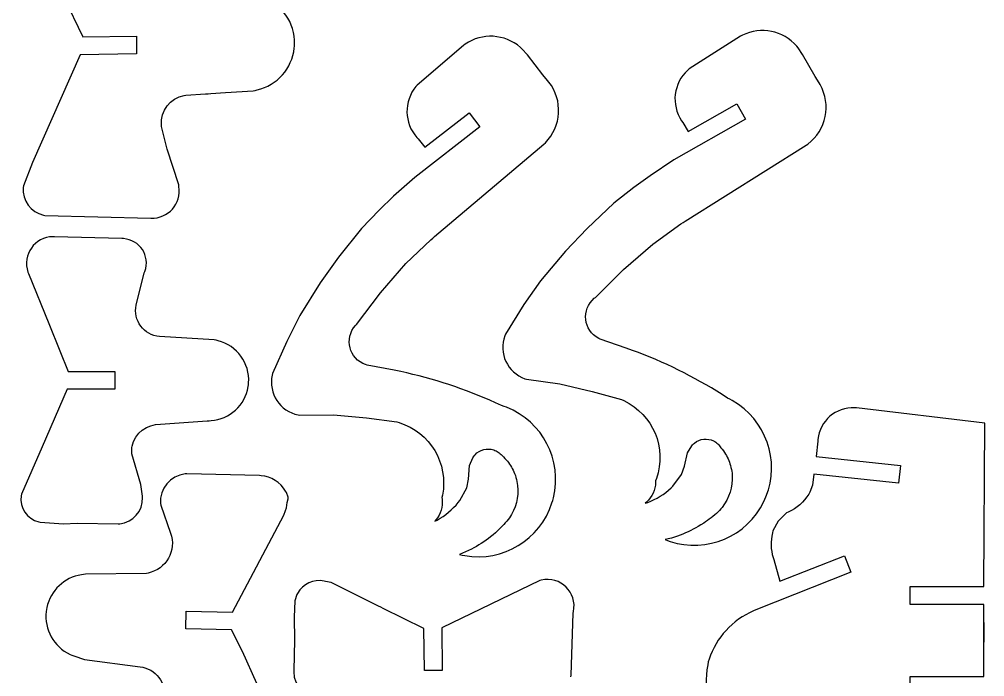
# Model space of a CAD drawing. Extents: x -18 to 13239, y -29 to 8823.
# Drawn here: x 4714 to 8458, y 3949 to 6499 of the extents above; entities that cross this region are included whole.
import ezdxf

# ---------------------------------------------------------------- set-up
doc = ezdxf.new("R2010")
doc.units = 0
doc.layers.get('0').update_dxf_attribs({"linetype": 'CONTINUOUS'})

msp = doc.modelspace()

# ---------------------------------------------------------------- linework, layer by layer
at = {"color": 7}
for p, q in [((4730.054357, 6911.281822), (4960.024375, 6430.721786)), ((4960.024375, 6430.721786), (5168.07439, 6434.061786)), ((5168.07439, 6434.061786), (5169.18439, 6365.291781)), ((5781.114437, 6395.401783), (5781.474437, 6403.591784)), ((6443.164487, 6402.851784), (6436.694486, 6398.261783)), ((7511.624567, 6433.931786), (7312.274552, 6306.831776)), ((7518.684568, 6437.561786), (7511.624567, 6433.931786)), ((5169.18439, 6365.291781), (4949.894374, 6361.76178)), ((5780.404437, 6387.221782), (5781.114437, 6395.401783)), ((6436.694486, 6398.261783), (6257.224473, 6244.351772)), ((6663.234503, 6385.281782), (6657.354503, 6390.561783)), ((6684.584505, 6361.33178), (6663.234503, 6385.281782)), ((7734.084584, 6389.181783), (7729.004584, 6395.221783)), ((7751.854585, 6362.461781), (7734.084584, 6389.181783)), ((4949.894374, 6361.76178), (4764.84436, 5943.751749)), ((6744.554509, 6283.831775), (6684.584505, 6361.33178)), ((7800.304589, 6277.281774), (7751.854585, 6362.461781)), ((7312.274552, 6306.831776), (7306.824552, 6302.101776)), ((6763.124511, 6261.841773), (6744.554509, 6283.831775)), ((6768.164511, 6255.621772), (6763.124511, 6261.841773)), ((7815.59459, 6252.901772), (7800.304589, 6277.281774)), ((7819.714591, 6246.031772), (7815.59459, 6252.901772)), ((5456.234412, 6211.351769), (5513.174416, 6215.171769)), ((5513.174416, 6215.171769), (5621.084425, 6222.20177)), ((5621.084425, 6222.20177), (5629.174425, 6223.53177)), ((5629.174425, 6223.53177), (5637.184426, 6225.31177)), ((6257.224473, 6244.351772), (6252.504472, 6238.901771)), ((5354.024404, 6203.871769), (5360.074405, 6204.761769)), ((5360.074405, 6204.761769), (5436.574411, 6210.011769)), ((5436.574411, 6210.011769), (5446.404411, 6210.681769)), ((5446.404411, 6210.681769), (5456.234412, 6211.351769)), ((7308.284552, 6064.331758), (7496.304566, 6171.561766)), ((7496.304566, 6171.561766), (7530.384569, 6111.801762)), ((6287.434475, 6003.711753), (6458.474488, 6136.341763)), ((6458.474488, 6136.341763), (6500.624491, 6081.991759)), ((7530.384569, 6111.801762), (7252.984548, 5953.61175)), ((7282.80455, 6105.441761), (7286.91455, 6099.561761)), ((5266.044398, 6082.981759), (5265.414398, 6089.03176)), ((5286.944399, 5995.971753), (5266.044398, 6082.981759)), ((6500.624491, 6081.991759), (6248.274472, 5886.301745)), ((7286.91455, 6099.561761), (7308.284552, 6064.331758)), ((6256.414473, 6040.811756), (6261.314473, 6035.571756)), ((6261.314473, 6035.571756), (6287.434475, 6003.711753)), ((5332.224403, 5856.751742), (5286.944399, 5995.971753)), ((6324.934478, 5657.091727), (6748.40451, 6015.161754)), ((6748.40451, 6015.161754), (6754.20451, 6020.751755)), ((7296.594551, 5715.891732), (7766.274587, 6010.741754)), ((7766.274587, 6010.741754), (7772.804587, 6015.461754)), ((7252.984548, 5953.61175), (7160.634541, 5892.691745)), ((4764.84436, 5943.751749), (4730.054357, 5853.191742)), ((6248.274472, 5886.301745), (6165.424466, 5812.991739)), ((7160.634541, 5892.691745), (7097.564536, 5847.111742)), ((4730.054357, 5853.191742), (4729.434357, 5847.231742)), ((5333.384403, 5850.791742), (5332.224403, 5856.751742)), ((7097.564536, 5847.111742), (7019.99453, 5786.481737)), ((6165.424466, 5812.991739), (6109.404461, 5758.971735)), ((7019.99453, 5786.481737), (6916.104522, 5688.40173)), ((4807.714363, 5739.591734), (4813.594364, 5738.351733)), ((4813.594364, 5738.351733), (5224.314395, 5727.941733)), ((6109.404461, 5758.971735), (6041.144456, 5688.02173)), ((7170.944542, 5627.081725), (7280.12455, 5705.521731)), ((7280.12455, 5705.521731), (7288.36455, 5710.711731)), ((7288.36455, 5710.711731), (7296.594551, 5715.891732)), ((4850.864366, 5655.611727), (4844.904366, 5655.791727)), ((5111.874386, 5648.671727), (4850.864366, 5655.611727)), ((6041.144456, 5688.02173), (5952.10445, 5576.281721)), ((6317.514477, 5650.801727), (6324.934478, 5657.091727)), ((6916.104522, 5688.40173), (6831.724516, 5600.511723)), ((5117.564387, 5648.501727), (5111.874386, 5648.671727)), ((6213.054469, 5551.471719), (6310.094477, 5644.511726)), ((6310.094477, 5644.511726), (6317.514477, 5650.801727)), ((7057.174533, 5528.761718), (7170.944542, 5627.081725)), ((6831.724516, 5600.511723), (6735.574509, 5485.341714)), ((5952.10445, 5576.281721), (5880.944444, 5477.391714)), ((6114.254462, 5438.111711), (6213.054469, 5551.471719)), ((4747.764359, 5518.441717), (4749.894359, 5512.921716)), ((4749.894359, 5512.921716), (4828.264365, 5319.701702)), ((5167.56439, 5391.051707), (5198.874393, 5516.391717)), ((5198.874393, 5516.391717), (5201.014393, 5521.641717)), ((6948.554525, 5420.771709), (7057.174533, 5528.761718)), ((5880.944444, 5477.391714), (5801.974438, 5349.831704)), ((6735.574509, 5485.341714), (6671.014504, 5393.051707)), ((6021.924455, 5315.891702), (6114.254462, 5438.111711)), ((6671.014504, 5393.051707), (6599.414498, 5278.331699)), ((6944.144524, 5417.301709), (6948.554525, 5420.771709)), ((4828.264365, 5319.701702), (4871.194368, 5213.791694)), ((5801.974438, 5349.831704), (5751.054434, 5249.361696)), ((6018.054455, 5311.841701), (6021.924455, 5315.891702)), ((5470.384413, 5255.381697), (5258.124397, 5269.261698)), ((5477.764414, 5254.051697), (5470.384413, 5255.381697)), ((5485.144414, 5252.361697), (5477.764414, 5254.051697)), ((5751.054434, 5249.361696), (5696.33443, 5125.701687)), ((6599.414498, 5278.331699), (6596.944498, 5271.991698)), ((6966.604526, 5258.671697), (6961.524526, 5261.101697)), ((7068.214534, 5223.811695), (6966.604526, 5258.671697)), ((4871.194368, 5213.791694), (4903.89437, 5133.121688)), ((7092.594536, 5215.071694), (7068.214534, 5223.811695)), ((4903.89437, 5133.121688), (5084.024384, 5133.121688)), ((5084.024384, 5133.121688), (5084.024384, 5064.331683)), ((6062.624458, 5157.95169), (6057.254458, 5159.64169)), ((6168.134466, 5137.751688), (6062.624458, 5157.95169)), ((6193.504468, 5132.531688), (6168.134466, 5137.751688)), ((5696.33443, 5125.701687), (5694.77443, 5119.071687)), ((6675.254504, 5104.841686), (6681.754505, 5102.781685)), ((6681.754505, 5102.781685), (6810.084514, 5085.691684)), ((4900.20437, 5064.331683), (4802.114363, 4841.181666)), ((5084.024384, 5064.331683), (4900.20437, 5064.331683)), ((5601.684423, 5074.531683), (5602.664423, 5081.911684)), ((5602.664423, 5081.911684), (5603.374423, 5089.471684)), ((6810.084514, 5085.691684), (6936.224524, 5056.171682)), ((6936.224524, 5056.171682), (7050.144532, 5024.011679)), ((7050.144532, 5024.011679), (7058.674533, 5020.151679)), ((7461.054564, 5029.87168), (7439.394562, 5043.811681)), ((7470.264564, 5025.26168), (7461.064564, 5029.91168)), ((7461.064564, 5029.91168), (7461.064564, 5029.91168)), ((7479.244565, 5020.331679), (7470.264564, 5025.26168)), ((6584.374497, 5001.071678), (6560.964496, 5011.831679)), ((6594.144498, 4997.801677), (6584.374497, 5001.111678)), ((6584.374497, 5001.111678), (6584.374497, 5001.111678)), ((6603.724499, 4994.191677), (6594.144498, 4997.801677)), ((7960.394601, 4991.621677), (7953.544601, 4992.061677)), ((8458.124639, 4932.371673), (7960.394601, 4991.621677)), ((5450.094412, 4942.071673), (5457.574412, 4942.511673)), ((5795.844438, 4964.621675), (5802.574438, 4963.501675)), ((5802.574438, 4963.501675), (5932.034448, 4964.661675)), ((5932.034448, 4964.661675), (6061.064458, 4953.191674)), ((6061.064458, 4953.191674), (6178.384467, 4937.401673)), ((5261.594397, 4928.191672), (5442.534411, 4942.071673)), ((5442.534411, 4942.071673), (5450.094412, 4942.071673)), ((6178.384467, 4937.401673), (6187.374467, 4934.781673)), ((8454.604639, 4298.681625), (8458.124639, 4932.371673)), ((7811.30459, 4869.651668), (7810.76459, 4862.801667)), ((4802.114363, 4841.181666), (4722.054357, 4656.681652)), ((5150.214389, 4837.721665), (5151.374389, 4843.591666)), ((5150.214389, 4813.341664), (5150.214389, 4837.721665)), ((7305.334552, 4817.461664), (7322.014553, 4844.861666)), ((7322.014553, 4844.861666), (7325.204553, 4848.631666)), ((7325.204553, 4848.631666), (7328.724554, 4852.171666)), ((7328.724554, 4852.171666), (7332.454554, 4855.391667)), ((7406.754559, 4863.761667), (7411.11456, 4861.361667)), ((7411.11456, 4861.361667), (7415.25456, 4858.731667)), ((7415.25456, 4858.731667), (7419.24456, 4855.771667)), ((7419.24456, 4855.771667), (7423.024561, 4852.571667)), ((7423.024561, 4852.571667), (7426.464561, 4849.071666)), ((7426.464561, 4849.071666), (7429.794561, 4845.411666)), ((7429.794561, 4845.411666), (7432.714561, 4841.461666)), ((7432.714561, 4841.461666), (7435.404562, 4837.281665)), ((7435.404562, 4837.281665), (7440.394562, 4831.251665)), ((7440.394562, 4831.251665), (7445.064562, 4825.001664)), ((7810.76459, 4862.801667), (7804.484589, 4803.001663)), ((5184.994392, 4694.931655), (5150.214389, 4813.341664)), ((6460.124488, 4768.84166), (6472.774489, 4798.331662)), ((6472.774489, 4798.331662), (6475.414489, 4802.511663)), ((6475.414489, 4802.511663), (6478.394489, 4806.501663)), ((6478.394489, 4806.501663), (6481.63449, 4810.221663)), ((6554.004495, 4828.971665), (6558.664495, 4827.211665)), ((6558.664495, 4827.211665), (6563.134496, 4825.191664)), ((6563.134496, 4825.191664), (6567.504496, 4822.821664)), ((6567.504496, 4822.821664), (6571.694496, 4820.181664)), ((6571.694496, 4820.181664), (6575.594497, 4817.201664)), ((6575.594497, 4817.201664), (6579.404497, 4814.051664)), ((6579.404497, 4814.051664), (6582.844497, 4810.551663)), ((6582.844497, 4810.551663), (6586.104497, 4806.791663)), ((6586.104497, 4806.791663), (6591.894498, 4801.521663)), ((6591.894498, 4801.521663), (6597.404498, 4796.001662)), ((6597.404498, 4796.001662), (6602.724499, 4790.211662)), ((7294.074551, 4765.51166), (7305.334552, 4817.461664)), ((7445.064562, 4825.001664), (7449.524563, 4818.521664)), ((7804.484589, 4803.001663), (8131.104614, 4768.19166)), ((6456.284488, 4715.831656), (6460.124488, 4768.84166)), ((7282.42455, 4733.341658), (7294.074551, 4765.51166)), ((7472.184564, 4768.90166), (7474.194565, 4761.31166)), ((7474.194565, 4761.31166), (7475.814565, 4753.621659)), ((8131.104614, 4768.19166), (8123.814614, 4699.791655)), ((5363.454405, 4736.211658), (5357.404405, 4735.771658)), ((5645.454426, 4729.271657), (5363.454405, 4736.211658)), ((5651.864427, 4728.921657), (5645.454426, 4729.271657)), ((6632.154501, 4744.271658), (6635.204501, 4737.041658)), ((6635.204501, 4737.041658), (6637.894501, 4729.651657)), ((6637.894501, 4729.651657), (6640.314502, 4722.271657)), ((6640.314502, 4722.271657), (6642.364502, 4714.641656)), ((7185.214543, 4718.001656), (7182.024542, 4709.171656)), ((7248.894548, 4688.311654), (7282.42455, 4733.341658)), ((7475.814565, 4753.621659), (7477.164565, 4745.971658)), ((7477.164565, 4745.971658), (7478.134565, 4738.121658)), ((7478.134565, 4738.121658), (7478.824565, 4730.321657)), ((7795.904589, 4734.741658), (7789.864588, 4692.271654)), ((8123.814614, 4699.791655), (7795.904589, 4734.741658)), ((5191.934392, 4649.741651), (5184.994392, 4694.931655)), ((6422.434485, 4633.04165), (6449.284487, 4682.341654)), ((6449.284487, 4682.341654), (6456.284488, 4715.831656)), ((6642.364502, 4714.641656), (6644.164502, 4707.011656)), ((7182.024542, 4709.171656), (7181.924542, 4702.951655)), ((7241.824547, 4681.521654), (7248.894548, 4688.311654)), ((7789.864588, 4692.271654), (7779.454588, 4664.421652)), ((4722.054357, 4656.681652), (4721.074357, 4651.171651)), ((5192.294392, 4643.781651), (5191.934392, 4649.741651)), ((5749.804434, 4663.181652), (5746.694434, 4668.871653)), ((5756.834435, 4645.741651), (5749.804434, 4663.181652)), ((5756.834435, 4638.80165), (5756.834435, 4645.741651)), ((6355.20448, 4653.461651), (6353.29448, 4644.271651)), ((6353.29448, 4644.271651), (6354.06448, 4638.10165)), ((6782.934512, 4633.35165), (6785.584513, 4643.321651)), ((7605.854574, 4637.85165), (7609.874575, 4647.351651)), ((7779.454588, 4664.421652), (7775.624587, 4657.751652)), ((5261.854397, 4620.561649), (5262.574397, 4614.431649)), ((5262.574397, 4614.431649), (5300.8244, 4506.52164)), ((5749.804434, 4604.021648), (5753.274435, 4624.831649)), ((5753.274435, 4624.831649), (5756.834435, 4638.80165)), ((6416.394485, 4625.321649), (6422.434485, 4633.04165)), ((6779.934512, 4623.491649), (6782.934512, 4633.35165)), ((7146.59454, 4626.271649), (7141.884539, 4622.131649)), ((7141.884539, 4622.131649), (7151.13454, 4625.371649)), ((7439.804562, 4606.141648), (7434.854562, 4600.151647)), ((7601.484574, 4628.50165), (7605.854574, 4637.85165)), ((5540.964419, 4199.781617), (5739.394433, 4576.171646)), ((5739.394433, 4576.171646), (5746.334434, 4593.521647)), ((5746.334434, 4593.521647), (5749.804434, 4604.021648)), ((6618.9545, 4571.941645), (6614.5545, 4565.421645)), ((6623.0045, 4578.571646), (6618.9545, 4571.941645)), ((7429.574561, 4594.301647), (7424.084561, 4588.771647)), ((7434.854562, 4600.151647), (7429.574561, 4594.301647)), ((7688.894581, 4584.361646), (7657.574578, 4553.051644)), ((7696.004581, 4587.381646), (7688.894581, 4584.361646)), ((4789.664362, 4549.931644), (4795.174362, 4548.771644)), ((4795.174362, 4548.771644), (4885.644369, 4541.831643)), ((4885.644369, 4541.831643), (4937.864373, 4545.301643)), ((4937.864373, 4545.301643), (5097.994385, 4541.831643)), ((5097.994385, 4541.831643), (5103.864385, 4542.281643)), ((6329.894478, 4557.201644), (6325.814478, 4552.451644)), ((6325.814478, 4552.451644), (6334.514478, 4556.961644)), ((6614.5545, 4565.421645), (6609.894499, 4559.161644)), ((7357.854556, 4538.151643), (7347.134555, 4531.641642)), ((7368.454557, 4544.941643), (7357.854556, 4538.151643)), ((7657.574578, 4553.051644), (7636.764577, 4514.701641)), ((6551.454495, 4499.72164), (6541.754494, 4491.761639)), ((6560.994496, 4507.94164), (6551.454495, 4499.72164)), ((7267.074549, 4494.751639), (7255.084548, 4490.821639)), ((7636.764577, 4514.701641), (7634.714577, 4506.96164)), ((7230.824546, 4483.911639), (7218.554545, 4480.931638)), ((7218.554545, 4480.931638), (7228.204546, 4477.231638)), ((7228.204546, 4477.231638), (7237.914547, 4473.891638)), ((7243.054547, 4487.161639), (7230.824546, 4483.911639)), ((7255.084548, 4490.821639), (7243.054547, 4487.161639)), ((6433.334486, 4428.121634), (6421.604485, 4423.451634)), ((6421.604485, 4423.451634), (6431.674486, 4421.151634)), ((6431.674486, 4421.151634), (6441.754487, 4419.211634)), ((6444.984487, 4433.071635), (6433.334486, 4428.121634)), ((6456.374488, 4438.391635), (6444.984487, 4433.071635)), ((6467.694489, 4443.971636), (6456.374488, 4438.391635)), ((7664.174579, 4319.581626), (7914.154598, 4418.621634)), ((7914.154598, 4418.621634), (7939.4946, 4354.671629)), ((7637.654577, 4411.071633), (7640.234577, 4403.331633)), ((7640.234577, 4403.331633), (7664.174579, 4319.581626)), ((4962.684375, 4345.771628), (4955.124374, 4344.791628)), ((4970.164375, 4346.391628), (4962.684375, 4345.771628)), ((5206.884393, 4349.861629), (4970.164375, 4346.391628)), ((5213.284394, 4351.101629), (5206.884393, 4349.861629)), ((7939.4946, 4354.671629), (7570.574572, 4208.501618)), ((5901.354446, 4318.861626), (5895.834445, 4320.191626)), ((5923.144447, 4314.141626), (5901.354446, 4318.861626)), ((6106.854461, 4223.141619), (5923.144447, 4314.141626)), ((6732.594509, 4321.971626), (6352.14448, 4139.331613)), ((6738.284509, 4323.481627), (6732.594509, 4321.971626)), ((5793.444438, 4272.601623), (5790.864437, 4267.441622)), ((8169.184617, 4229.891619), (8169.184617, 4298.681625)), ((8169.184617, 4298.681625), (8454.604639, 4298.681625)), ((5783.124437, 4244.131621), (5780.014437, 4180.261616)), ((5790.864437, 4267.441622), (5783.124437, 4244.131621)), ((4819.464364, 4210.191618), (4818.394364, 4202.721617)), ((4820.884364, 4217.581619), (4819.464364, 4210.191618)), ((5359.314405, 4134.531612), (5360.654405, 4203.301617)), ((5360.654405, 4203.301617), (5540.964419, 4199.781617)), ((6115.964462, 4218.601619), (6106.854461, 4223.141619)), ((6125.084463, 4214.061618), (6115.964462, 4218.601619)), ((6283.394475, 4135.591612), (6125.084463, 4214.061618)), ((6854.024518, 3954.571599), (6861.764518, 4195.831617)), ((6861.764518, 4195.831617), (6863.184518, 4201.611617)), ((7570.574572, 4208.501618), (7560.874571, 4204.411618)), ((8454.574639, 4229.891619), (8169.184617, 4229.891619)), ((8454.654639, 4083.161608), (8454.574639, 4229.891619)), ((5780.014437, 4180.261616), (5781.524437, 4091.571609)), ((8454.654639, 3950.491598), (8454.614639, 4159.801614)), ((8454.614639, 4159.801614), (8454.654639, 4083.161608)), ((5537.354418, 4131.051612), (5359.314405, 4134.531612)), ((5579.264421, 4047.131606), (5537.354418, 4131.051612)), ((6284.934475, 3972.9216), (6283.394475, 4135.591612)), ((6352.14448, 4139.331613), (6353.72448, 3973.5816)), ((5781.524437, 4091.571609), (5778.414436, 3973.2516)), ((5635.584426, 3922.411596), (5579.264421, 4047.131606)), ((4911.004371, 4035.471605), (4917.944371, 4032.451605)), ((4917.944371, 4032.451605), (4924.964372, 4029.691604)), ((4924.964372, 4029.691604), (4966.694375, 4015.811603)), ((4966.694375, 4015.811603), (5182.504391, 3987.971601)), ((7386.164558, 4006.561603), (7383.934558, 3995.091602)), ((7389.274558, 4016.621603), (7386.204558, 4006.561603)), ((7386.204558, 4006.561603), (7386.204558, 4006.561603)), ((5778.414436, 3973.2516), (5778.144436, 3967.7316)), ((6353.72448, 3973.5816), (6284.934475, 3972.9216)), ((6853.584518, 3949.231598), (6854.024518, 3954.571599)), ((8169.274617, 3881.701593), (8169.274617, 3950.491598)), ((8169.274617, 3950.491598), (8454.654639, 3950.491598))]:
    msp.add_line(p, q, dxfattribs=at)
for points in [[(5781.474337, 6403.590584), (5783.593137, 6485.84599), (5732.064533, 6559.771495), (5654.261627, 6586.492197)], [(6657.355703, 6390.557783), (6597.252198, 6442.925587), (6508.843292, 6448.056787), (6443.165587, 6402.847884)], [(7729.007384, 6395.225883), (7676.87788, 6455.536888), (7590.073173, 6473.068489), (7518.683168, 6437.560486)], [(5637.181426, 6225.31477), (5714.217832, 6243.728072), (5771.457536, 6308.536676), (5780.406837, 6387.221982)], [(7306.828352, 6302.106176), (7251.015848, 6251.618072), (7240.633047, 6167.835866), (7282.80815, 6105.437761)], [(6754.20071, 6020.749955), (6817.237815, 6084.41216), (6823.215715, 6184.917267), (6768.166911, 6255.622972)], [(6252.500872, 6238.905671), (6204.354969, 6181.059967), (6205.875869, 6096.65046), (6256.418773, 6040.814356)], [(7772.802987, 6015.464454), (7844.177992, 6069.613758), (7864.251594, 6168.275266), (7819.709891, 6246.029272)], [(5265.417798, 6089.02826), (5260.496697, 6144.362764), (5299.2938, 6194.568768), (5354.021804, 6203.875369)], [(4729.434057, 5847.235042), (4725.310657, 5796.870338), (4758.597959, 5751.278234), (4807.718863, 5739.593434)], [(5224.318195, 5727.939633), (5291.6639, 5725.296132), (5343.901104, 5784.258737), (5333.383103, 5850.793442)], [(4844.903866, 5655.793027), (4773.516561, 5655.290427), (4724.517357, 5585.821622), (4747.759759, 5518.438917)], [(5201.010593, 5521.641517), (5222.682694, 5581.455122), (5181.039091, 5644.649326), (5117.566187, 5648.498427)], [(6961.520426, 5261.102997), (6901.440321, 5292.318), (6892.444921, 5373.548906), (6944.146724, 5417.300309)], [(5258.122997, 5269.261798), (5197.016293, 5274.073098), (5154.580989, 5331.089003), (5167.56159, 5391.048207)], [(6057.254058, 5159.64569), (5993.376453, 5182.087691), (5973.029451, 5261.241797), (6018.054255, 5311.839001)], [(5603.376623, 5089.473784), (5608.205624, 5165.26619), (5558.66832, 5233.408095), (5485.148914, 5252.359497)], [(6596.939698, 5271.989898), (6571.831596, 5204.014193), (6607.067299, 5129.192787), (6675.252804, 5104.837786)], [(7439.394762, 5043.815781), (7330.396054, 5113.142386), (7213.894145, 5170.651091), (7092.595336, 5215.072894)], [(6560.968996, 5011.829379), (6443.292487, 5065.113283), (6319.852377, 5105.640386), (6193.506068, 5132.535488)], [(5694.77233, 5119.074987), (5679.487829, 5048.240581), (5724.910332, 4979.127576), (5795.846538, 4964.618975)], [(5457.571312, 4942.511973), (5530.416118, 4947.736974), (5589.992622, 5002.450178), (5601.686423, 5074.528483)], [(7058.678633, 5020.154779), (7171.829042, 4966.359775), (7226.345346, 4836.373965), (7185.214443, 4718.001456)], [(7609.879175, 4647.346951), (7665.663679, 4787.238762), (7610.129775, 4945.878174), (7479.243065, 5020.328679)], [(6785.586813, 4643.323651), (6821.112215, 4789.677962), (6743.789309, 4938.914473), (6603.721599, 4994.188477)], [(7953.547701, 4992.064877), (7880.983095, 4995.661777), (7818.562791, 4941.918073), (7811.30069, 4869.656068)], [(5151.371089, 4843.588566), (5162.89719, 4894.73457), (5209.264693, 4930.147972), (5261.592497, 4928.189372)], [(6187.377167, 4934.782673), (6306.976776, 4897.46017), (6379.257382, 4776.448361), (6355.20788, 4653.462951)], [(7332.456654, 4855.393667), (7353.756755, 4872.508368), (7382.167558, 4875.721168), (7406.749559, 4863.759567)], [(6481.63299, 4810.223363), (6500.310091, 4830.167365), (6527.985193, 4837.349665), (6554.006695, 4828.969465)], [(7449.524363, 4818.526064), (7459.571863, 4803.283063), (7467.236564, 4786.469362), (7472.188364, 4768.89756)], [(6602.724199, 4790.210762), (6614.8186, 4776.534761), (6624.775, 4760.96806), (6632.151901, 4744.268958)], [(5357.402205, 4735.769058), (5299.353, 4729.659057), (5257.231897, 4678.699753), (5261.859297, 4620.565949)], [(5746.691034, 4668.871153), (5727.036833, 4702.991755), (5691.08073, 4725.664657), (5651.859827, 4728.919057)], [(7478.829065, 4730.322957), (7481.663665, 4685.633654), (7467.683864, 4641.172351), (7439.799762, 4606.140548)], [(6644.159702, 4707.014156), (6653.260003, 4663.169552), (6645.681902, 4617.182449), (6623.0093, 4578.572546)], [(7181.921442, 4702.954855), (7180.903842, 4673.848153), (7168.125941, 4645.927751), (7146.59134, 4626.269349)], [(7151.13114, 4625.376249), (7184.607043, 4637.91435), (7215.809445, 4656.962552), (7241.821247, 4681.523854)], [(4721.071757, 4651.168151), (4714.063256, 4604.692348), (4743.880958, 4560.606844), (4789.659862, 4549.931644)], [(5103.866385, 4542.281043), (5155.473489, 4548.179044), (5193.563192, 4591.959247), (5192.292592, 4643.784451)], [(7775.627787, 4657.753452), (7756.781586, 4626.607049), (7729.328584, 4602.135648), (7696.008681, 4587.386246)], [(6354.06728, 4638.10255), (6357.15908, 4609.142548), (6348.441579, 4579.700746), (6329.890178, 4557.205444)], [(6334.510578, 4556.960744), (6365.886881, 4574.088545), (6394.095883, 4597.341547), (6416.389485, 4625.321549)], [(6441.754787, 4419.208834), (6589.889498, 4393.201132), (6734.090109, 4480.183738), (6779.933812, 4623.486849)], [(7237.909747, 4473.892338), (7380.905157, 4427.280034), (7535.918869, 4493.086339), (7601.489174, 4628.50395)], [(7424.083561, 4588.772447), (7407.217659, 4572.908045), (7387.762658, 4557.721144), (7368.455357, 4544.946043)], [(6609.893399, 4559.165044), (6595.429898, 4541.083343), (6578.308197, 4523.307742), (6560.992396, 4507.94054)], [(7347.131755, 4531.641742), (7322.143453, 4516.880641), (7294.518451, 4504.18754), (7267.073849, 4494.754039)], [(5300.8237, 4506.51934), (5324.490102, 4438.825235), (5283.467699, 4365.96253), (5213.287094, 4351.106329)], [(7634.715277, 4506.96644), (7627.220376, 4475.028338), (7628.234476, 4442.489836), (7637.650877, 4411.067733)], [(6541.755394, 4491.765739), (6519.094592, 4473.632238), (6493.53279, 4457.174937), (6467.690289, 4443.970036)], [(4955.125274, 4344.790228), (4888.230269, 4333.994827), (4835.170165, 4283.824424), (4820.884764, 4217.577419)], [(5895.838445, 4320.194226), (5854.825042, 4328.936027), (5813.227439, 4309.533825), (5793.445538, 4272.600623)], [(6863.188018, 4201.610617), (6878.93712, 4276.224323), (6812.507715, 4341.070228), (6738.288309, 4323.485727)], [(4818.393864, 4202.721017), (4810.151763, 4132.641312), (4847.299966, 4065.739007), (4911.001071, 4035.476305)], [(7560.878471, 4204.413518), (7479.659465, 4169.296515), (7416.94426, 4100.67411), (7389.274658, 4016.618903)], [(5182.506991, 3987.971701), (5242.852996, 3980.241101), (5285.223099, 3925.536696), (5277.427299, 3865.206992)], [(7383.937658, 3995.090502), (7366.113056, 3893.575394), (7390.820158, 3789.031086), (7452.080963, 3706.14858)], [(5778.144436, 3967.7348), (5777.626836, 3912.346895), (5825.09754, 3868.749092), (5880.270344, 3874.504893)]]:
    msp.add_open_spline(points, degree=3, dxfattribs=at)

doc.saveas('drawing.dxf')
